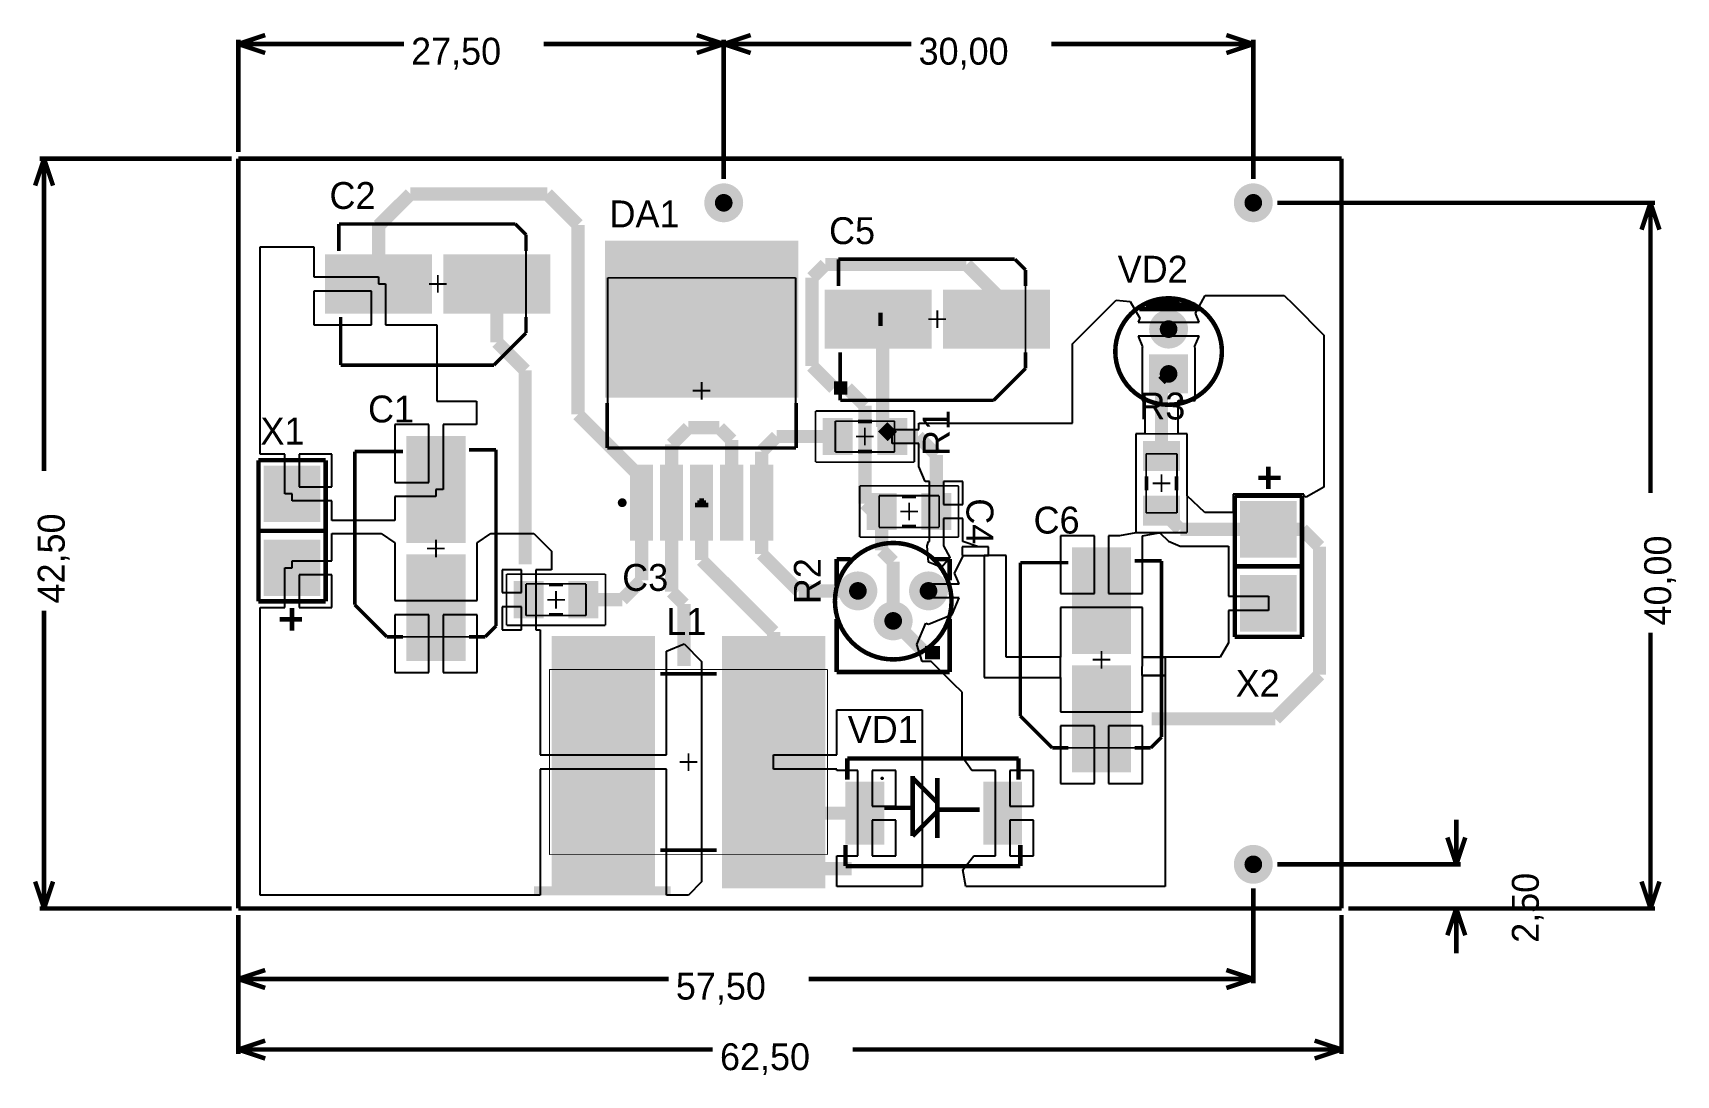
# Model space of a CAD drawing. Header units: millimetres. Extents: x 81.3 to 174.4, y 35.9 to 95.
import ezdxf

# ---------------------------------------------------------------- set-up
doc = ezdxf.new("R2010")
doc.units = ezdxf.units.MM
for name, color, linetype in [('BottomLayer', 5, 'Continuous'), ('BottomSolder', 6, 'Continuous'), ('Mechanical1', 6, 'Continuous'), ('Mechanical13', 56, 'Continuous'), ('Mechanical15', 56, 'Continuous'), ('MultiLayer', 9, 'Continuous'), ('PadHoleLayer', 156, 'Continuous'), ('TopLayer', 1, 'Continuous'), ('TopOverlay', 2, 'Continuous'), ('TopPaste', 8, 'Continuous'), ('TopSolder', 216, 'Continuous')]:
    doc.layers.add(name, color=color, linetype=linetype)

msp = doc.modelspace()

# ---------------------------------------------------------------- linework, layer by layer
at = {"layer": 'BottomLayer', "const_width": 1}
for points in [[(119.9, 85.4, 1), (120.9, 85.4, 1)], [(149.9, 85.4, 1), (150.9, 85.4, 1)], [(145.1, 78.24, 1), (146.1, 78.24, 1)], [(127.5, 63.4, 1), (128.5, 63.4, 1)], [(131.5, 63.4, 1), (132.5, 63.4, 1)], [(129.5, 61.7, 1), (130.5, 61.7, 1)], [(149.9, 47.9, 1), (150.9, 47.9, 1)]]:
    msp.add_lwpolyline(points, format="xyb", close=True, dxfattribs=at)
at = {"layer": 'BottomLayer'}
msp.add_solid([(146.6, 74.7), (146.6, 76.7), (144.6, 74.7), (144.6, 76.7)], dxfattribs=at)
at = {"layer": 'BottomSolder', "const_width": 1.102}
for points in [[(119.849, 85.4, 1), (120.951, 85.4, 1)], [(149.849, 85.4, 1), (150.951, 85.4, 1)], [(145.049, 78.24, 1), (146.151, 78.24, 1)], [(127.449, 63.4, 1), (128.551, 63.4, 1)], [(131.449, 63.4, 1), (132.551, 63.4, 1)], [(129.449, 61.7, 1), (130.551, 61.7, 1)], [(149.849, 47.9, 1), (150.951, 47.9, 1)]]:
    msp.add_lwpolyline(points, format="xyb", close=True, dxfattribs=at)
at = {"layer": 'BottomSolder'}
msp.add_solid([(146.702, 74.598), (146.702, 76.802), (144.498, 74.598), (144.498, 76.802)], dxfattribs=at)
at = {"layer": 'Mechanical1', "const_width": 0.254}
for points in [[(92.9, 94.4), (94.424, 94.908)], [(118.876, 94.908), (120.4, 94.4)], [(120.4, 94.4), (121.924, 94.908)], [(148.876, 94.908), (150.4, 94.4)], [(92.9, 88.281), (92.9, 94.654)], [(92.9, 94.4), (102.282, 94.4)], [(92.9, 94.4), (94.424, 93.892)], [(110.205, 94.4), (120.4, 94.4)], [(118.876, 93.892), (120.4, 94.4)], [(120.4, 86.756), (120.4, 94.654)], [(120.4, 86.756), (120.4, 94.654)], [(120.4, 94.4), (131.032, 94.4)], [(120.4, 94.4), (121.924, 93.892)], [(138.955, 94.4), (150.4, 94.4)], [(148.876, 93.892), (150.4, 94.4)], [(150.4, 86.756), (150.4, 94.654)], [(81.392, 86.376), (81.9, 87.9)], [(81.646, 87.9), (92.519, 87.9)], [(81.9, 70.205), (81.9, 87.9)], [(81.9, 87.9), (82.408, 86.376)], [(92.9, 87.9), (155.4, 87.9)], [(92.9, 45.4), (92.9, 87.9)], [(155.4, 45.4), (155.4, 87.9)], [(151.756, 85.4), (173.154, 85.4)], [(172.392, 83.876), (172.9, 85.4)], [(172.9, 68.955), (172.9, 85.4)], [(172.9, 85.4), (173.408, 83.876)], [(81.9, 45.4), (81.9, 62.282)], [(172.9, 45.4), (172.9, 61.032)], [(161.9, 47.9), (161.9, 50.44)], [(161.392, 49.424), (161.9, 47.9)], [(161.9, 47.9), (162.408, 49.424)], [(151.756, 47.9), (162.154, 47.9)], [(81.392, 46.924), (81.9, 45.4)], [(81.9, 45.4), (82.408, 46.924)], [(150.4, 41.146), (150.4, 46.544)], [(172.392, 46.924), (172.9, 45.4)], [(172.9, 45.4), (173.408, 46.924)], [(81.646, 45.4), (92.519, 45.4)], [(92.9, 45.4), (155.4, 45.4)], [(92.9, 41.146), (92.9, 45.019)], [(92.9, 37.146), (92.9, 45.019)], [(155.4, 37.146), (155.4, 45.019)], [(155.781, 45.4), (173.154, 45.4)], [(155.781, 45.4), (162.154, 45.4)], [(161.392, 43.876), (161.9, 45.4)], [(161.9, 42.86), (161.9, 45.4)], [(161.9, 45.4), (162.408, 43.876)], [(92.9, 41.4), (94.424, 41.908)], [(148.876, 41.908), (150.4, 41.4)], [(92.9, 41.4), (117.282, 41.4)], [(92.9, 41.4), (94.424, 40.892)], [(125.205, 41.4), (150.4, 41.4)], [(148.876, 40.892), (150.4, 41.4)], [(92.9, 37.4), (94.424, 37.908)], [(92.9, 37.4), (119.782, 37.4)], [(92.9, 37.4), (94.424, 36.892)], [(127.705, 37.4), (155.4, 37.4)], [(153.876, 37.908), (155.4, 37.4)], [(153.876, 36.892), (155.4, 37.4)]]:
    msp.add_lwpolyline(points, dxfattribs=at)
at = {"layer": 'Mechanical13', "const_width": 0.1}
for points in [[(109.2, 78.013), (109.2, 83.588)], [(113.825, 71.5), (113.825, 81.15)], [(113.825, 81.15), (124.475, 81.15)], [(124.475, 71.5), (124.475, 81.15)], [(137.5, 76.012), (137.5, 81.588)], [(107.988, 76.8), (109.2, 78.013)], [(136.288, 74.8), (137.5, 76.012)], [(126.725, 73.025), (130.075, 73.025)], [(126.725, 71.275), (126.725, 73.025)], [(130.075, 71.275), (130.075, 73.025)], [(113.825, 71.5), (124.475, 71.5)], [(126.725, 71.275), (130.075, 71.275)], [(144.325, 71.175), (146.075, 71.175)], [(144.325, 67.825), (144.325, 71.175)], [(146.075, 67.825), (146.075, 71.175)], [(129.2, 68.8), (132.6, 68.8)], [(129.2, 67), (129.2, 68.8)], [(132.6, 67), (132.6, 68.8)], [(129.2, 67), (132.6, 67)], [(144.325, 67.825), (146.075, 67.825)], [(109.2, 63.8), (112.6, 63.8)], [(109.2, 62), (109.2, 63.8)], [(112.6, 62), (112.6, 63.8)], [(100.1, 62.012), (101.312, 60.8)], [(109.2, 62), (112.6, 62)], [(101.312, 60.8), (106.888, 60.8)], [(137.8, 55.712), (139.012, 54.5)], [(139.012, 54.5), (144.587, 54.5)]]:
    msp.add_lwpolyline(points, dxfattribs=at)
at = {"layer": 'Mechanical15'}
for points, const_width in [([(104.2, 80.3), (104.2, 81.3)], 0.1), ([(103.7, 80.8), (104.7, 80.8)], 0.1), ([(132.5, 78.3), (132.5, 79.3)], 0.1), ([(132, 78.8), (133, 78.8)], 0.1), ([(118.65, 74.75), (119.65, 74.75)], 0.1), ([(119.15, 74.25), (119.15, 75.25)], 0.1), ([(125.6, 73.6), (131.2, 73.6)], 0.1), ([(125.6, 70.7), (125.6, 73.6)], 0.1), ([(131.2, 70.7), (131.2, 73.6)], 0.1), ([(128.4, 71.65), (128.4, 72.65)], 0.1), ([(127.9, 72.15), (128.9, 72.15)], 0.1), ([(143.75, 72.3), (146.65, 72.3)], 0.1), ([(143.75, 66.7), (143.75, 72.3)], 0.1), ([(146.65, 66.7), (146.65, 72.3)], 0.1), ([(125.6, 70.7), (131.2, 70.7)], 0.1), ([(145.2, 69), (145.2, 70)], 0.1), ([(128.1, 69.35), (133.7, 69.35)], 0.1), ([(128.1, 66.45), (128.1, 69.35)], 0.1), ([(133.7, 66.45), (133.7, 69.35)], 0.1), ([(144.7, 69.5), (145.7, 69.5)], 0.1), ([(130.9, 67.4), (130.9, 68.4)], 0.1), ([(130.4, 67.9), (131.4, 67.9)], 0.1), ([(104.1, 65.3), (104.1, 66.3)], 0.1), ([(128.1, 66.45), (133.7, 66.45)], 0.1), ([(143.75, 66.7), (146.65, 66.7)], 0.1), ([(103.6, 65.8), (104.6, 65.8)], 0.1), ([(108.1, 64.35), (113.7, 64.35)], 0.1), ([(108.1, 61.45), (108.1, 64.35)], 0.1), ([(113.7, 61.45), (113.7, 64.35)], 0.1), ([(110.9, 62.4), (110.9, 63.4)], 0.1), ([(110.4, 62.9), (111.4, 62.9)], 0.1), ([(108.1, 61.45), (113.7, 61.45)], 0.1), ([(141.8, 59), (141.8, 60)], 0.1), ([(110.525, 48.45), (110.525, 58.95)], 0.05), ([(110.525, 58.95), (126.275, 58.95)], 0.05), ([(126.275, 48.45), (126.275, 58.95)], 0.05), ([(141.3, 59.5), (142.3, 59.5)], 0.1), ([(118.4, 53.2), (118.4, 54.2)], 0.1), ([(117.9, 53.7), (118.9, 53.7)], 0.1), ([(110.525, 48.45), (126.275, 48.45)], 0.05)]:
    msp.add_lwpolyline(points, dxfattribs=dict(at, const_width=const_width))
at = {"layer": 'MultiLayer', "const_width": 1}
for points in [[(119.9, 85.4, 1), (120.9, 85.4, 1)], [(149.9, 85.4, 1), (150.9, 85.4, 1)], [(145.1, 78.24, 1), (146.1, 78.24, 1)], [(127.5, 63.4, 1), (128.5, 63.4, 1)], [(131.5, 63.4, 1), (132.5, 63.4, 1)], [(129.5, 61.7, 1), (130.5, 61.7, 1)], [(149.9, 47.9, 1), (150.9, 47.9, 1)]]:
    msp.add_lwpolyline(points, format="xyb", close=True, dxfattribs=at)
at = {"layer": 'MultiLayer'}
msp.add_solid([(146.6, 74.7), (146.6, 76.7), (144.6, 74.7), (144.6, 76.7)], dxfattribs=at)
at = {"layer": 'PadHoleLayer', "const_width": 0.5}
for points in [[(120.15, 85.4, 1), (120.65, 85.4, 1)], [(150.15, 85.4, 1), (150.65, 85.4, 1)], [(145.35, 78.24, 1), (145.85, 78.24, 1)], [(145.35, 75.7, 1), (145.85, 75.7, 1)], [(127.75, 63.4, 1), (128.25, 63.4, 1)], [(131.75, 63.4, 1), (132.25, 63.4, 1)], [(129.75, 61.7, 1), (130.25, 61.7, 1)], [(150.15, 47.9, 1), (150.65, 47.9, 1)]]:
    msp.add_lwpolyline(points, format="xyb", close=True, dxfattribs=at)
at = {"layer": 'TopLayer'}
for p, q in [((94.15, 71.152), (94.15, 82.9)), ((94.15, 82.9), (97.175, 82.9)), ((97.175, 82.9), (97.175, 81.2)), ((97.175, 81.2), (100.85, 81.2)), ((100.85, 81.2), (100.85, 80.8)), ((100.45, 80.4), (97.175, 80.4)), ((97.175, 80.4), (97.175, 78.475)), ((100.45, 78.475), (100.45, 80.4)), ((100.85, 80.8), (101.25, 80.8)), ((101.25, 80.8), (101.25, 78.475)), ((147.117, 79.15), (147.675, 80.15)), ((147.675, 80.15), (152.15, 80.15)), ((152.15, 80.15), (152.65, 79.65)), ((140.9, 78.15), (142.626, 79.876)), ((142.626, 79.876), (143.422, 79.796)), ((143.422, 79.796), (143.966, 78.867)), ((147.329, 78.64), (147.117, 79.15)), ((152.65, 79.65), (154.4, 77.9)), ((97.175, 78.475), (100.45, 78.475)), ((101.25, 78.475), (104.15, 78.475)), ((104.15, 78.475), (104.15, 74.15)), ((143.966, 78.867), (143.871, 78.64)), ((143.871, 78.64), (145.6, 78.64)), ((145.6, 78.64), (147.329, 78.64)), ((140.15, 77.4), (140.9, 78.15)), ((140.15, 72.9), (140.15, 77.4)), ((145.6, 77.84), (143.871, 77.84)), ((143.871, 77.84), (144.123, 77.234)), ((147.329, 77.84), (145.6, 77.84)), ((147.077, 77.234), (147.329, 77.84)), ((154.4, 77.9), (154.4, 74.65)), ((144.123, 77.234), (144.1, 77.2)), ((144.1, 77.2), (144.1, 77.2)), ((144.1, 77.2), (144.1, 74.2)), ((147.1, 77.2), (147.077, 77.234)), ((147.1, 74.2), (147.1, 77.2)), ((147.1, 77.2), (147.1, 77.2)), ((154.4, 74.65), (154.4, 69.287)), ((104.15, 74.15), (106.4, 74.15)), ((106.4, 74.15), (106.4, 72.825)), ((144.1, 74.2), (144.253, 74.2)), ((144.253, 74.2), (144.253, 72.3)), ((146.147, 72.3), (146.147, 74.2)), ((146.147, 74.2), (147.1, 74.2)), ((103.7, 72.825), (101.775, 72.825)), ((101.775, 72.825), (101.775, 69.55)), ((103.7, 69.55), (103.7, 72.825)), ((106.4, 72.825), (104.5, 72.825)), ((104.5, 72.825), (104.5, 69.15)), ((131.45, 72.55), (131.45, 72.9)), ((131.45, 72.9), (140.15, 72.9)), ((129.95, 71.75), (129.95, 72.55)), ((129.95, 72.55), (131.45, 72.55)), ((131.45, 71.75), (129.95, 71.75)), ((131.45, 70.45), (131.45, 71.75)), ((144.253, 72.3), (143.75, 72.3)), ((143.75, 72.3), (143.75, 70.2)), ((146.65, 72.3), (146.147, 72.3)), ((146.65, 70.2), (146.65, 72.3)), ((95.547, 71.152), (94.15, 71.152)), ((95.547, 68.902), (95.547, 71.152)), ((98.197, 71.152), (96.347, 71.152)), ((96.347, 71.152), (96.347, 69.302)), ((98.197, 69.302), (98.197, 71.152)), ((131.812, 69.6), (131.45, 70.45)), ((131.45, 70.45), (131.45, 70.45)), ((143.75, 70.2), (143.75, 69.8)), ((146.65, 69.8), (146.65, 70.2)), ((95.947, 68.902), (95.547, 68.902)), ((95.947, 68.502), (95.947, 68.902)), ((96.347, 69.302), (98.197, 69.302)), ((101.775, 69.55), (103.7, 69.55)), ((104.5, 69.15), (104.1, 69.15)), ((104.1, 69.15), (104.1, 68.75)), ((132.05, 69.6), (131.812, 69.6)), ((132.05, 67.9), (132.05, 69.6)), ((133.95, 69.6), (132.85, 69.6)), ((132.85, 69.6), (132.85, 68.3)), ((133.95, 68.3), (133.95, 69.6)), ((143.75, 69.8), (143.75, 69.2)), ((143.75, 69.2), (143.75, 68.8)), ((146.65, 69.2), (146.65, 69.8)), ((146.65, 68.835), (146.65, 69.2)), ((153.253, 68.889), (149.253, 68.889)), ((149.253, 68.889), (149.253, 67.836)), ((153.253, 68.801), (153.253, 68.889)), ((154.4, 69.287), (153.4, 68.714)), ((98.197, 68.502), (95.947, 68.502)), ((98.197, 67.4), (98.197, 68.502)), ((104.1, 68.75), (101.775, 68.75)), ((101.775, 68.75), (101.775, 67.4)), ((132.85, 68.3), (133.95, 68.3)), ((143.75, 68.8), (143.75, 67.37)), ((146.653, 68.797), (146.65, 68.835)), ((147.649, 67.836), (146.653, 68.797)), ((153.4, 68.714), (153.253, 68.801)), ((101.775, 67.4), (98.197, 67.4)), ((132.05, 66.2), (132.05, 67.9)), ((133.95, 67.5), (132.85, 67.5)), ((132.85, 67.5), (132.85, 65.951)), ((133.95, 66.879), (133.95, 67.5)), ((143.75, 67.37), (143.75, 66.7)), ((149.253, 67.836), (147.649, 67.836)), ((98.197, 65.111), (98.197, 66.65)), ((98.197, 66.65), (100.992, 66.65)), ((100.992, 66.65), (101.775, 66.125)), ((101.775, 66.125), (101.775, 62.85)), ((106.425, 66.125), (107.208, 66.65)), ((106.425, 62.85), (106.425, 66.125)), ((107.208, 66.65), (109.65, 66.65)), ((109.65, 66.65), (110.65, 65.65)), ((131.933, 65.947), (132.009, 66.2)), ((132.009, 66.2), (132.05, 66.2)), ((133.95, 66.2), (133.95, 66.879)), ((134.826, 65.9), (133.95, 66.2)), ((141.4, 66.525), (139.475, 66.525)), ((139.475, 66.525), (139.475, 63.25)), ((141.4, 63.25), (141.4, 66.525)), ((142.822, 66.525), (142.2, 66.525)), ((142.2, 66.525), (142.2, 63.25)), ((143.75, 66.7), (142.822, 66.525)), ((144.125, 66.525), (145.053, 66.7)), ((144.125, 65.855), (144.125, 66.525)), ((145.053, 66.7), (145.111, 66.7)), ((145.111, 66.7), (145.591, 66.219)), ((145.591, 66.219), (145.591, 66.219)), ((145.591, 66.219), (146.261, 65.942)), ((110.65, 65.65), (110.65, 64.6)), ((132, 65.024), (131.933, 65.947)), ((133.209, 65.272), (132.741, 64.722)), ((132.85, 65.951), (133.203, 65.3)), ((133.203, 65.3), (133.209, 65.272)), ((133.48, 64.4), (133.985, 65.4)), ((135.4, 65.9), (133.9, 65.9)), ((133.9, 65.9), (133.9, 65.4)), ((133.9, 65.4), (135.4, 65.4)), ((133.985, 65.4), (135.15, 65.4)), ((135.4, 65.9), (134.826, 65.9)), ((136.4, 65.4), (135.15, 65.4)), ((135.15, 65.4), (135.15, 58.5)), ((135.15, 65.4), (135.15, 58.5)), ((135.4, 65.4), (135.4, 65.9)), ((135.4, 65.46), (135.4, 65.9)), ((135.425, 65.4), (135.4, 65.46)), ((136.4, 65.4), (135.425, 65.4)), ((136.4, 59.65), (136.4, 65.4)), ((136.4, 59.65), (136.4, 65.4)), ((144.125, 63.25), (144.125, 65.855)), ((146.261, 65.942), (148.988, 65.942)), ((148.988, 65.942), (149.003, 64.948)), ((95.547, 62.461), (95.547, 64.711)), ((95.547, 64.711), (95.947, 64.711)), ((95.947, 64.711), (95.947, 65.111)), ((95.947, 65.111), (98.197, 65.111)), ((98.197, 64.311), (96.347, 64.311)), ((96.347, 64.311), (96.347, 62.461)), ((98.197, 62.461), (98.197, 64.311)), ((108.95, 64.6), (107.85, 64.6)), ((107.85, 64.6), (107.85, 63.3)), ((108.95, 63.3), (108.95, 64.6)), ((110.65, 64.6), (109.75, 64.6)), ((109.75, 64.6), (109.75, 62.9)), ((132.374, 64.869), (132, 65.024)), ((132.741, 64.722), (132.374, 64.869)), ((133.729, 63.8), (133.48, 64.4)), ((149.003, 64.948), (149.003, 64.948)), ((149.003, 64.948), (149.003, 63.098)), ((107.85, 63.3), (108.95, 63.3)), ((132, 63), (132, 63.8)), ((132, 63.8), (133.729, 63.8)), ((94.15, 46.15), (94.15, 62.461)), ((94.15, 62.461), (95.547, 62.461)), ((96.347, 62.461), (98.197, 62.461)), ((101.775, 62.85), (104.1, 62.85)), ((104.1, 62.85), (106.425, 62.85)), ((108.95, 62.5), (107.85, 62.5)), ((107.85, 62.5), (107.85, 61.2)), ((108.95, 61.2), (108.95, 62.5)), ((109.75, 62.9), (109.75, 61.2)), ((133.729, 63), (132, 63)), ((133.339, 62.061), (133.729, 63)), ((139.475, 63.25), (141.4, 63.25)), ((141.8, 62.45), (139.475, 62.45)), ((139.475, 62.45), (139.475, 59.65)), ((144.125, 62.45), (141.8, 62.45)), ((142.2, 63.25), (144.125, 63.25)), ((144.125, 59.65), (144.125, 62.45)), ((149.003, 63.098), (151.253, 63.098)), ((151.253, 63.098), (151.253, 62.298)), ((103.7, 62.05), (101.775, 62.05)), ((101.775, 62.05), (101.775, 58.775)), ((103.7, 58.775), (103.7, 62.05)), ((106.425, 62.05), (104.5, 62.05)), ((104.5, 62.05), (104.5, 58.775)), ((106.425, 58.775), (106.425, 62.05)), ((131.339, 60.361), (131.841, 61.572)), ((131.841, 61.572), (132, 61.506)), ((132, 61.506), (133.339, 62.061)), ((151.253, 62.298), (149.003, 62.298)), ((149.003, 62.298), (149.003, 60.448)), ((107.85, 61.2), (108.95, 61.2)), ((109.75, 61.2), (110, 61.2)), ((110, 61.2), (110, 54.1)), ((117.15, 59.986), (118.15, 60.4)), ((117.15, 54.1), (117.15, 59.986)), ((118.15, 60.4), (119.15, 59.4)), ((131.633, 59.4), (131.339, 60.361)), ((139.475, 59.65), (136.4, 59.65)), ((139.475, 59.65), (136.4, 59.65)), ((139.475, 58.5), (139.475, 59.65)), ((144.1, 58.6), (144.125, 59.65)), ((144.125, 59.65), (145.4, 59.65)), ((148.515, 59.65), (144.125, 59.65)), ((145.4, 59.65), (145.4, 58.6)), ((149.003, 60.448), (148.515, 59.65)), ((101.775, 58.775), (103.7, 58.775)), ((104.5, 58.775), (106.425, 58.775)), ((119.15, 59.4), (119.15, 48.65)), ((132.15, 59.4), (131.633, 59.4)), ((133.4, 58.15), (132.15, 59.4)), ((133.9, 57.65), (133.4, 58.15)), ((135.15, 58.5), (139.475, 58.5)), ((135.15, 58.5), (139.475, 58.5)), ((139.475, 58.5), (139.475, 56.55)), ((145.4, 58.6), (144.1, 58.6)), ((144.125, 56.55), (144.125, 58.6)), ((144.125, 58.6), (145.4, 58.6)), ((145.4, 58.6), (145.4, 46.65)), ((133.9, 53.997), (133.9, 57.65)), ((126.8, 54.1), (126.8, 56.65)), ((126.8, 56.65), (131.65, 56.65)), ((131.65, 56.65), (131.65, 55.65)), ((139.475, 56.55), (141.8, 56.55)), ((141.8, 56.55), (144.125, 56.55)), ((131.65, 55.65), (131.65, 46.65)), ((141.4, 55.75), (139.475, 55.75)), ((139.475, 55.75), (139.475, 52.475)), ((141.4, 52.475), (141.4, 55.75)), ((144.125, 55.75), (142.2, 55.75)), ((142.2, 55.75), (142.2, 52.475)), ((144.125, 52.475), (144.125, 55.75)), ((110, 54.1), (113.575, 54.1)), ((113.575, 54.1), (117.15, 54.1)), ((123.225, 53.3), (123.225, 54.1)), ((123.225, 54.1), (126.8, 54.1)), ((134.45, 53.225), (133.9, 53.997)), ((113.575, 53.3), (110, 53.3)), ((110, 53.3), (110, 46.15)), ((117.15, 53.3), (113.575, 53.3)), ((117.15, 46.15), (117.15, 53.3)), ((126.8, 53.3), (123.225, 53.3)), ((126.8, 53.225), (126.8, 53.3)), ((128, 53.225), (126.8, 53.225)), ((128, 50.8), (128, 53.225)), ((130.15, 53.225), (128.8, 53.225)), ((128.8, 53.225), (128.8, 51.2)), ((130.15, 51.2), (130.15, 53.225)), ((134.9, 53.225), (134.45, 53.225)), ((135.8, 53.225), (134.9, 53.225)), ((135.8, 50.8), (135.8, 53.225)), ((137.95, 53.225), (136.6, 53.225)), ((136.6, 53.225), (136.6, 51.2)), ((137.95, 51.2), (137.95, 53.225)), ((139.475, 52.475), (141.4, 52.475)), ((142.2, 52.475), (144.125, 52.475)), ((128.8, 51.2), (130.15, 51.2)), ((136.6, 51.2), (137.95, 51.2)), ((128, 48.375), (128, 50.8)), ((130.15, 50.4), (128.8, 50.4)), ((128.8, 50.4), (128.8, 48.375)), ((130.15, 48.375), (130.15, 50.4)), ((135.8, 48.375), (135.8, 50.8)), ((137.95, 50.4), (136.6, 50.4)), ((136.6, 50.4), (136.6, 48.375)), ((137.95, 48.375), (137.95, 50.4)), ((119.15, 48.65), (119.15, 46.9)), ((126.8, 46.65), (126.8, 48.375)), ((126.8, 48.375), (128, 48.375)), ((128.8, 48.375), (130.15, 48.375)), ((133.946, 47.584), (134.564, 48.375)), ((134.119, 46.65), (133.946, 47.584)), ((134.564, 48.375), (134.9, 48.375)), ((134.9, 48.375), (135.8, 48.375)), ((136.6, 48.375), (137.95, 48.375)), ((119.15, 46.9), (118.4, 46.15)), ((131.65, 46.65), (126.8, 46.65)), ((145.4, 46.65), (134.119, 46.65)), ((110, 46.15), (94.15, 46.15)), ((118.4, 46.15), (117.15, 46.15))]:
    msp.add_line(p, q, dxfattribs=at)
for points, const_width in [([(100.85, 84.1), (102.65, 85.9)], 0.75), ([(102.65, 85.9), (110.4, 85.9)], 0.75), ([(110.4, 85.9), (112.15, 84.15)], 0.75), ([(100.85, 80.8), (100.85, 84.1)], 0.75), ([(112.15, 73.4), (112.15, 84.15)], 0.75), ([(125.4, 81.15), (126.15, 81.9)], 0.75), ([(126.15, 81.9), (134.15, 81.9)], 0.75), ([(134.15, 81.9), (135.85, 80.2)], 0.75), ([(107.55, 77.5), (107.55, 80.8)], 0.75), ([(125.4, 76.15), (125.4, 81.15)], 0.75), ([(135.85, 78.8), (135.85, 80.2)], 0.75), ([(129.15, 78.8), (129.404, 78.8)], 0.75), ([(129.404, 72.696), (129.404, 78.8)], 0.75), ([(107.55, 77.5), (109.15, 75.9)], 0.75), ([(125.4, 76.15), (126.65, 74.9)], 0.75), ([(109.15, 64.9), (109.15, 75.9)], 0.75), ([(145.2, 71.05), (145.2, 75.3)], 0.75), ([(145.2, 75.3), (145.6, 75.7)], 0.5), ([(126.65, 74.9), (127.4, 74.9)], 0.75), ([(127.4, 74.9), (128.4, 73.9)], 0.75), ([(112.15, 73.4), (115.75, 69.8)], 0.75), ([(128.4, 68.35), (128.4, 73.9)], 0.75), ([(117.45, 71.7), (118.4, 72.65)], 0.75), ([(118.4, 72.65), (120.15, 72.65)], 0.75), ([(120.15, 72.65), (120.85, 71.95)], 0.75), ([(129.404, 72.696), (129.95, 72.15)], 0.75), ([(117.45, 68.4), (117.45, 71.7)], 0.75), ([(120.85, 68.4), (120.85, 71.95)], 0.75), ([(122.55, 71.3), (123.4, 72.15)], 0.75), ([(123.4, 72.15), (126.85, 72.15)], 0.75), ([(129.95, 72.15), (131.4, 72.15)], 0.75), ([(131.4, 72.15), (132.45, 71.1)], 0.75), ([(122.55, 68.4), (122.55, 71.3)], 0.75), ([(132.45, 67.9), (132.45, 71.1)], 0.75), ([(115.75, 68.4), (115.75, 69.8)], 0.75), ([(115.75, 64), (115.75, 68.4)], 0.75), ([(117.45, 63.35), (117.45, 68.4)], 0.75), ([(118.896, 68.4), (119.15, 68.4)], 0.254), ([(119.15, 68.146), (119.15, 68.4)], 0.75), ([(119.15, 65.15), (119.15, 68.146)], 0.75), ([(119.15, 68.4), (119.15, 68.654)], 0.254), ([(119.15, 68.146), (119.15, 68.4)], 0.254), ([(119.15, 68.4), (119.404, 68.4)], 0.254), ([(122.55, 65.5), (122.55, 68.4)], 0.75), ([(128.4, 68.35), (129.35, 67.4)], 0.75), ([(145.2, 67.95), (146.261, 66.889)], 0.75), ([(129.35, 65.7), (129.35, 67.4)], 0.75), ([(146.261, 66.889), (151.253, 66.889)], 0.75), ([(151.253, 66.889), (153.161, 66.889)], 0.75), ([(153.161, 66.889), (154.15, 65.9)], 0.75), ([(154.15, 58.65), (154.15, 65.9)], 0.75), ([(119.15, 65.15), (123.225, 61.075)], 0.75), ([(122.55, 65.5), (124.65, 63.4)], 0.75), ([(129.35, 65.7), (130, 65.05)], 0.75), ([(130, 61.7), (130, 65.05)], 0.75), ([(114.65, 62.9), (115.75, 64)], 0.75), ([(117.45, 63.35), (118.15, 62.65)], 0.75), ([(124.65, 63.4), (128, 63.4)], 0.75), ([(131.7, 63.4), (132, 63.4)], 0.75), ([(112.45, 62.9), (114.65, 62.9)], 0.75), ([(118.15, 59.15), (118.15, 62.65)], 0.75), ([(123.225, 53.7), (123.225, 61.075)], 0.75), ([(130, 61.7), (131.8, 59.9)], 0.75), ([(131.8, 59.9), (132.65, 59.9)], 0.75), ([(151.65, 56.15), (154.15, 58.65)], 0.75), ([(144.65, 56.15), (151.65, 56.15)], 0.75), ([(123.225, 50.8), (123.225, 53.7)], 0.75), ([(123.225, 50.8), (128.4, 50.8)], 0.75), ([(123.225, 47.65), (123.225, 50.8)], 0.75), ([(123.225, 47.65), (127.65, 47.65)], 0.75), ([(109.65, 46.4), (117.4, 46.4)], 0.5)]:
    msp.add_lwpolyline(points, dxfattribs=dict(at, const_width=const_width))
at = {"layer": 'TopLayer', "const_width": 1}
for points in [[(119.9, 85.4, 1), (120.9, 85.4, 1)], [(149.9, 85.4, 1), (150.9, 85.4, 1)], [(145.1, 78.24, 1), (146.1, 78.24, 1)], [(127.5, 63.4, 1), (128.5, 63.4, 1)], [(131.5, 63.4, 1), (132.5, 63.4, 1)], [(129.5, 61.7, 1), (130.5, 61.7, 1)], [(149.9, 47.9, 1), (150.9, 47.9, 1)]]:
    msp.add_lwpolyline(points, format="xyb", close=True, dxfattribs=at)
at = {"layer": 'TopLayer'}
for points in [[(124.525, 83.15), (113.775, 83.15), (124.525, 74.45), (113.775, 74.45)], [(97.925, 82.375), (97.925, 79.225), (103.775, 82.375), (103.775, 79.225)], [(104.625, 82.375), (104.625, 79.225), (110.475, 82.375), (110.475, 79.225)], [(126.225, 80.375), (126.225, 77.225), (132.075, 80.375), (132.075, 77.225)], [(132.925, 80.375), (132.925, 77.225), (138.775, 80.375), (138.775, 77.225)], [(146.6, 74.7), (146.6, 76.7), (144.6, 74.7), (144.6, 76.7)], [(126.1, 73.1), (126.1, 71.2), (127.6, 73.1), (127.6, 71.2)], [(129.2, 73.1), (129.2, 71.2), (130.7, 73.1), (130.7, 71.2)], [(105.675, 72.075), (102.525, 72.075), (105.675, 66.225), (102.525, 66.225)], [(144.25, 70.3), (146.15, 70.3), (144.25, 71.8), (146.15, 71.8)], [(97.447, 67.402), (97.447, 70.402), (94.447, 67.402), (94.447, 70.402)], [(116.3, 70.45), (115.2, 70.45), (116.3, 66.35), (115.2, 66.35)], [(118, 70.45), (116.9, 70.45), (118, 66.35), (116.9, 66.35)], [(119.7, 70.45), (118.6, 70.45), (119.7, 66.35), (118.6, 66.35)], [(121.4, 70.45), (120.3, 70.45), (121.4, 66.35), (120.3, 66.35)], [(123.1, 70.45), (122, 70.45), (123.1, 66.35), (122, 66.35)], [(130.1, 66.95), (130.1, 68.85), (128.6, 66.95), (128.6, 68.85)], [(133.2, 66.95), (133.2, 68.85), (131.7, 66.95), (131.7, 68.85)], [(144.25, 67.2), (146.15, 67.2), (144.25, 68.7), (146.15, 68.7)], [(149.753, 68.389), (149.753, 65.389), (152.753, 68.389), (152.753, 65.389)], [(97.447, 63.211), (97.447, 66.211), (94.447, 63.211), (94.447, 66.211)], [(105.675, 65.375), (102.525, 65.375), (105.675, 59.525), (102.525, 59.525)], [(143.375, 65.775), (140.225, 65.775), (143.375, 59.925), (140.225, 59.925)], [(110.1, 61.95), (110.1, 63.85), (108.6, 61.95), (108.6, 63.85)], [(113.2, 61.95), (113.2, 63.85), (111.7, 61.95), (111.7, 63.85)], [(149.753, 64.198), (149.753, 61.198), (152.753, 64.198), (152.753, 61.198)], [(116.4, 46.65), (116.4, 60.75), (110.75, 46.65), (110.75, 60.75)], [(126.05, 46.65), (126.05, 60.75), (120.4, 46.65), (120.4, 60.75)], [(143.375, 59.075), (140.225, 59.075), (143.375, 53.225), (140.225, 53.225)], [(129.4, 49.125), (129.4, 52.475), (127.4, 49.125), (127.4, 52.475)], [(137.2, 49.125), (137.2, 52.475), (135.2, 49.125), (135.2, 52.475)]]:
    msp.add_solid(points, dxfattribs=at)
at = {"layer": 'TopOverlay'}
for points, const_width in [([(98.6, 82.675), (98.6, 84.2)], 0.2), ([(98.6, 84.2), (108.587, 84.2)], 0.2), ([(108.587, 84.2), (109.2, 83.588)], 0.2), ([(109.2, 82.675), (109.2, 83.588)], 0.2), ([(126.9, 80.675), (126.9, 82.2)], 0.2), ([(126.9, 82.2), (136.887, 82.2)], 0.2), ([(136.887, 82.2), (137.5, 81.588)], 0.2), ([(137.5, 80.675), (137.5, 81.588)], 0.2), ([(143.949, 79.383), (147.378, 79.383)], 0.254), ([(144.33, 79.637), (147.124, 79.637)], 0.254), ([(144.711, 79.764), (146.235, 79.764)], 0.254), ([(98.7, 76.2), (98.7, 78.925)], 0.2), ([(109.2, 78.925), (109.2, 78.013)], 0.2), ([(107.387, 76.2), (109.2, 78.013)], 0.2), ([(127, 74.2), (127, 76.925)], 0.2), ([(137.5, 76.925), (137.5, 76.012)], 0.2), ([(98.7, 76.2), (107.387, 76.2)], 0.2), ([(135.687, 74.2), (137.5, 76.012)], 0.2), ([(113.8, 71.5), (113.8, 74.05)], 0.2), ([(124.5, 71.5), (124.5, 74.05)], 0.2), ([(127, 74.2), (135.687, 74.2)], 0.2), ([(128, 73), (128.8, 73)], 0.2), ([(94.042, 70.807), (97.852, 70.807)], 0.254), ([(94.042, 62.806), (94.042, 70.807)], 0.254), ([(97.852, 62.806), (97.852, 70.807)], 0.254), ([(99.5, 62.613), (99.5, 71.3)], 0.2), ([(99.5, 71.3), (102.225, 71.3)], 0.2), ([(105.975, 71.4), (107.5, 71.4)], 0.2), ([(107.5, 61.413), (107.5, 71.4)], 0.2), ([(113.8, 71.5), (124.5, 71.5)], 0.2), ([(128, 71.3), (128.8, 71.3)], 0.2), ([(144.35, 69.1), (144.35, 69.9)], 0.2), ([(146.05, 69.1), (146.05, 69.9)], 0.2), ([(150.682, 69.81), (150.999, 69.81)], 0.254), ([(150.999, 69.81), (151.634, 69.81)], 0.254), ([(151.253, 70.445), (151.253, 70.127)], 0.254), ([(151.253, 69.492), (151.253, 70.127)], 0.254), ([(151.634, 69.81), (151.952, 69.81)], 0.254), ([(149.348, 68.794), (153.158, 68.794)], 0.254), ([(149.348, 60.793), (149.348, 68.794)], 0.254), ([(151.253, 69.492), (151.253, 69.175)], 0.254), ([(153.158, 60.793), (153.158, 68.794)], 0.254), ([(130.5, 68.75), (131.3, 68.75)], 0.2), ([(130.5, 67.05), (131.3, 67.05)], 0.2), ([(94.042, 66.807), (97.852, 66.807)], 0.254), ([(126.8, 63.7), (126.8, 65.2)], 0.254), ([(126.8, 65.2), (127.6, 65.2)], 0.254), ([(132.3, 65.2), (133.2, 65.2)], 0.254), ([(133.2, 64), (133.2, 65.2)], 0.254), ([(143.675, 65.1), (145.2, 65.1)], 0.2), ([(145.2, 55.113), (145.2, 65.1)], 0.2), ([(137.2, 56.313), (137.2, 65)], 0.2), ([(137.2, 65), (139.925, 65)], 0.2), ([(149.348, 64.793), (153.158, 64.793)], 0.254), ([(110.5, 63.75), (111.3, 63.75)], 0.2), ([(94.042, 62.806), (97.852, 62.806)], 0.254), ([(95.947, 62.108), (95.947, 62.425)], 0.254), ([(99.5, 62.613), (101.312, 60.8)], 0.2), ([(95.248, 61.79), (95.566, 61.79)], 0.254), ([(95.566, 61.79), (96.201, 61.79)], 0.254), ([(95.947, 61.473), (95.947, 62.108)], 0.254), ([(95.947, 61.155), (95.947, 61.473)], 0.254), ([(96.201, 61.79), (96.518, 61.79)], 0.254), ([(106.888, 60.8), (107.5, 61.413)], 0.2), ([(110.5, 62.05), (111.3, 62.05)], 0.2), ([(126.8, 58.8), (126.8, 61.8)], 0.254), ([(129.7, 61.7), (130, 61.7)], 0.254), ([(130, 61.7), (130.3, 61.7)], 0.254), ([(133.2, 61.3), (133.2, 61.8)], 0.254), ([(101.312, 60.8), (102.225, 60.8)], 0.2), ([(105.975, 60.8), (106.888, 60.8)], 0.2), ([(133.2, 58.8), (133.2, 61.3)], 0.254), ([(149.348, 60.793), (153.158, 60.793)], 0.254), ([(116.8, 58.7), (120, 58.7)], 0.2), ([(126.8, 58.8), (133.2, 58.8)], 0.254), ([(137.2, 56.313), (139.012, 54.5)], 0.2), ([(144.587, 54.5), (145.2, 55.113)], 0.2), ([(127.4, 52.7), (127.4, 53.9)], 0.254), ([(127.4, 53.9), (136, 53.9)], 0.254), ([(136, 53.9), (137.1, 53.9)], 0.254), ([(137.1, 52.7), (137.1, 53.9)], 0.254), ([(139.012, 54.5), (139.925, 54.5)], 0.2), ([(143.675, 54.5), (144.587, 54.5)], 0.2), ([(131.1, 49.5), (131.1, 52.9)], 0.254), ([(131.1, 52.8), (131.1, 52.9)], 0.254), ([(131.1, 52.8), (132.5, 51.4)], 0.254), ([(132.5, 49.4), (132.5, 52.8)], 0.254), ([(129.5, 51.1), (131.1, 51.1)], 0.254), ([(131.1, 49.5), (132.6, 51)], 0.254), ([(132.6, 51), (134.9, 51)], 0.254), ([(116.8, 48.7), (120, 48.7)], 0.2), ([(127.3, 49), (127.3, 47.8)], 0.254), ([(137.2, 47.8), (137.2, 49)], 0.254), ([(127.3, 47.8), (137.2, 47.8)], 0.254)]:
    msp.add_lwpolyline(points, dxfattribs=dict(at, const_width=const_width))
for points, const_width in [([(148.619, 76.97, 1), (142.581, 76.97, 1)], 0.254), ([(142.518, 76.97, 1), (142.645, 76.97, 1)], 0.127), ([(148.555, 76.97, 1), (148.682, 76.97, 1)], 0.127), ([(114.775, 68.4, 1), (114.525, 68.4, 1)], 0.25), ([(114.462, 68.4, 1), (114.587, 68.4, 1)], 0.125), ([(114.713, 68.4, 1), (114.837, 68.4, 1)], 0.125), ([(126.638, 62.8, 1), (126.765, 62.8, 1)], 0.127), ([(126.64, 62.9, 1), (126.767, 62.9, 1)], 0.127), ([(129.425, 52.775, 1), (129.325, 52.775, 1)], 0.1), ([(129.3, 52.775, 1), (129.35, 52.775, 1)], 0.05), ([(129.4, 52.775, 1), (129.45, 52.775, 1)], 0.05)]:
    msp.add_lwpolyline(points, format="xyb", close=True, dxfattribs=dict(at, const_width=const_width))
at = {"layer": 'TopOverlay', "const_width": 0.254}
msp.add_lwpolyline([(126.703, 62.9, -132.038174), (126.702, 62.8)], format="xyb", dxfattribs=at)
at = {"layer": 'TopPaste'}
for points in [[(124.525, 83.15), (113.775, 83.15), (124.525, 74.45), (113.775, 74.45)], [(97.925, 82.375), (97.925, 79.225), (103.775, 82.375), (103.775, 79.225)], [(104.625, 82.375), (104.625, 79.225), (110.475, 82.375), (110.475, 79.225)], [(126.225, 80.375), (126.225, 77.225), (132.075, 80.375), (132.075, 77.225)], [(132.925, 80.375), (132.925, 77.225), (138.775, 80.375), (138.775, 77.225)], [(126.1, 73.1), (126.1, 71.2), (127.6, 73.1), (127.6, 71.2)], [(129.2, 73.1), (129.2, 71.2), (130.7, 73.1), (130.7, 71.2)], [(105.675, 72.075), (102.525, 72.075), (105.675, 66.225), (102.525, 66.225)], [(144.25, 70.3), (146.15, 70.3), (144.25, 71.8), (146.15, 71.8)], [(97.447, 67.402), (97.447, 70.402), (94.447, 67.402), (94.447, 70.402)], [(116.3, 70.45), (115.2, 70.45), (116.3, 66.35), (115.2, 66.35)], [(118, 70.45), (116.9, 70.45), (118, 66.35), (116.9, 66.35)], [(119.7, 70.45), (118.6, 70.45), (119.7, 66.35), (118.6, 66.35)], [(121.4, 70.45), (120.3, 70.45), (121.4, 66.35), (120.3, 66.35)], [(123.1, 70.45), (122, 70.45), (123.1, 66.35), (122, 66.35)], [(130.1, 66.95), (130.1, 68.85), (128.6, 66.95), (128.6, 68.85)], [(133.2, 66.95), (133.2, 68.85), (131.7, 66.95), (131.7, 68.85)], [(144.25, 67.2), (146.15, 67.2), (144.25, 68.7), (146.15, 68.7)], [(149.753, 68.389), (149.753, 65.389), (152.753, 68.389), (152.753, 65.389)], [(97.447, 63.211), (97.447, 66.211), (94.447, 63.211), (94.447, 66.211)], [(105.675, 65.375), (102.525, 65.375), (105.675, 59.525), (102.525, 59.525)], [(143.375, 65.775), (140.225, 65.775), (143.375, 59.925), (140.225, 59.925)], [(110.1, 61.95), (110.1, 63.85), (108.6, 61.95), (108.6, 63.85)], [(113.2, 61.95), (113.2, 63.85), (111.7, 61.95), (111.7, 63.85)], [(149.753, 64.198), (149.753, 61.198), (152.753, 64.198), (152.753, 61.198)], [(116.4, 46.65), (116.4, 60.75), (110.75, 46.65), (110.75, 60.75)], [(126.05, 46.65), (126.05, 60.75), (120.4, 46.65), (120.4, 60.75)], [(143.375, 59.075), (140.225, 59.075), (143.375, 53.225), (140.225, 53.225)], [(129.4, 49.125), (129.4, 52.475), (127.4, 49.125), (127.4, 52.475)], [(137.2, 49.125), (137.2, 52.475), (135.2, 49.125), (135.2, 52.475)]]:
    msp.add_solid(points, dxfattribs=at)
at = {"layer": 'TopSolder', "const_width": 1.102}
for points in [[(119.849, 85.4, 1), (120.951, 85.4, 1)], [(149.849, 85.4, 1), (150.951, 85.4, 1)], [(145.049, 78.24, 1), (146.151, 78.24, 1)], [(127.449, 63.4, 1), (128.551, 63.4, 1)], [(131.449, 63.4, 1), (132.551, 63.4, 1)], [(129.449, 61.7, 1), (130.551, 61.7, 1)], [(149.849, 47.9, 1), (150.951, 47.9, 1)]]:
    msp.add_lwpolyline(points, format="xyb", close=True, dxfattribs=at)
at = {"layer": 'TopSolder'}
for points in [[(124.627, 83.252), (113.673, 83.252), (124.627, 74.348), (113.673, 74.348)], [(97.823, 82.477), (97.823, 79.123), (103.877, 82.477), (103.877, 79.123)], [(104.523, 82.477), (104.523, 79.123), (110.577, 82.477), (110.577, 79.123)], [(126.123, 80.477), (126.123, 77.123), (132.177, 80.477), (132.177, 77.123)], [(132.823, 80.477), (132.823, 77.123), (138.877, 80.477), (138.877, 77.123)], [(146.702, 74.598), (146.702, 76.802), (144.498, 74.598), (144.498, 76.802)], [(125.998, 73.202), (125.998, 71.098), (127.702, 73.202), (127.702, 71.098)], [(129.098, 73.202), (129.098, 71.098), (130.802, 73.202), (130.802, 71.098)], [(105.777, 72.177), (102.423, 72.177), (105.777, 66.123), (102.423, 66.123)], [(144.148, 70.198), (146.252, 70.198), (144.148, 71.902), (146.252, 71.902)], [(97.549, 67.3), (97.549, 70.504), (94.345, 67.3), (94.345, 70.504)], [(116.402, 70.552), (115.098, 70.552), (116.402, 66.248), (115.098, 66.248)], [(118.102, 70.552), (116.798, 70.552), (118.102, 66.248), (116.798, 66.248)], [(119.802, 70.552), (118.498, 70.552), (119.802, 66.248), (118.498, 66.248)], [(121.502, 70.552), (120.198, 70.552), (121.502, 66.248), (120.198, 66.248)], [(123.202, 70.552), (121.898, 70.552), (123.202, 66.248), (121.898, 66.248)], [(130.202, 66.848), (130.202, 68.952), (128.498, 66.848), (128.498, 68.952)], [(133.302, 66.848), (133.302, 68.952), (131.598, 66.848), (131.598, 68.952)], [(144.148, 67.098), (146.252, 67.098), (144.148, 68.802), (146.252, 68.802)], [(149.651, 68.491), (149.651, 65.287), (152.855, 68.491), (152.855, 65.287)], [(97.549, 63.109), (97.549, 66.313), (94.345, 63.109), (94.345, 66.313)], [(105.777, 65.477), (102.423, 65.477), (105.777, 59.423), (102.423, 59.423)], [(143.477, 65.877), (140.123, 65.877), (143.477, 59.823), (140.123, 59.823)], [(149.651, 64.3), (149.651, 61.096), (152.855, 64.3), (152.855, 61.096)], [(110.202, 61.848), (110.202, 63.952), (108.498, 61.848), (108.498, 63.952)], [(113.302, 61.848), (113.302, 63.952), (111.598, 61.848), (111.598, 63.952)], [(116.502, 46.548), (116.502, 60.852), (110.648, 46.548), (110.648, 60.852)], [(126.152, 46.548), (126.152, 60.852), (120.298, 46.548), (120.298, 60.852)], [(143.477, 59.177), (140.123, 59.177), (143.477, 53.123), (140.123, 53.123)], [(129.502, 49.023), (129.502, 52.577), (127.298, 49.023), (127.298, 52.577)], [(137.302, 49.023), (137.302, 52.577), (135.098, 49.023), (135.098, 52.577)]]:
    msp.add_solid(points, dxfattribs=at)

# ---------------------------------------------------------------- texts
at = {"layer": 'Mechanical1'}
for s, p in [('27,50', (102.689, 93.232)), ('30,00', (131.439, 93.232)), ('57,50', (117.689, 40.232)), ('62,50', (120.189, 36.232))]:
    msp.add_text(s, height=1.524, dxfattribs=at).set_placement(p)
for s, p in [('42,50', (83.068, 62.689)), ('40,00', (174.068, 61.439)), ('2,50', (166.572, 43.451))]:
    msp.add_text(s, height=1.524, rotation=90, dxfattribs=at).set_placement(p)
at = {"layer": 'TopOverlay'}
for s, p in [('C2', (98.068, 85.052)), ('DA1', (113.93, 84.008)), ('C5', (126.368, 83.058)), ('VD2', (142.717, 80.875)), ('C1', (100.252, 72.95)), ('R3', (143.943, 73.117)), ('X1', (94.158, 71.699)), ('C6', (137.952, 66.65)), ('C3', (114.65, 63.4)), ('L1', (117.15, 60.9)), ('X2', (149.4, 57.4)), ('VD1', (127.426, 54.786))]:
    msp.add_text(s, height=1.524, dxfattribs=at).set_placement(p)
for s, rotation, p in [('R1', 90, (133.2, 71.05)), ('C4', 270, (134.15, 68.65)), ('R2', 90, (125.9, 62.65))]:
    msp.add_text(s, height=1.524, rotation=rotation, dxfattribs=at).set_placement(p)

doc.saveas('drawing.dxf')
